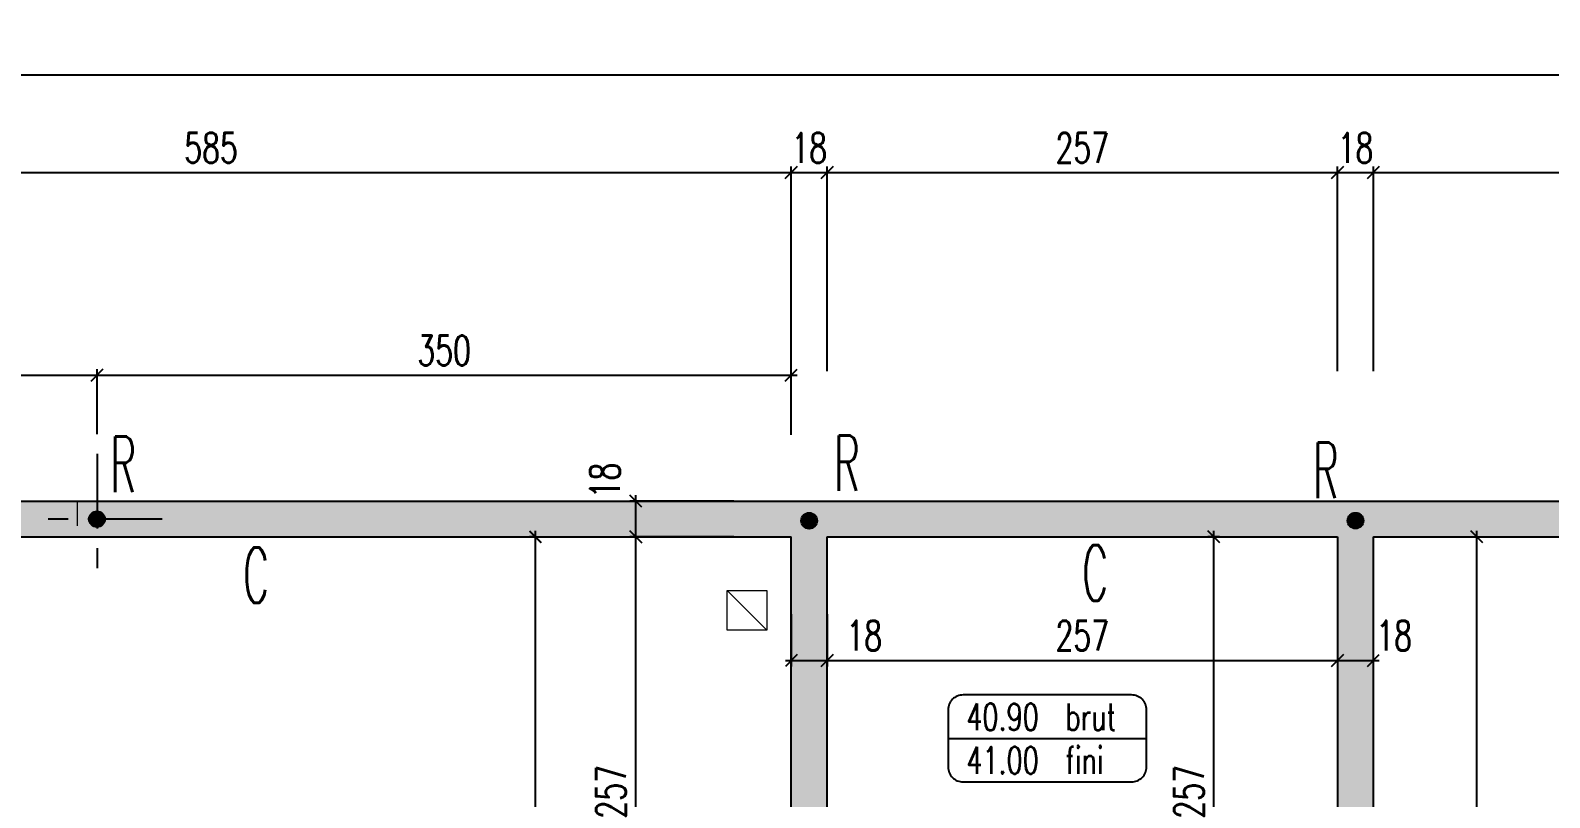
# Model space of a CAD drawing. Extents: x 308 to 787, y -199 to -146.
# Drawn here: x 413.15 to 420.81, y -168.57 to -164.7 of the extents above; entities that cross this region are included whole.
import ezdxf

# ---------------------------------------------------------------- set-up
doc = ezdxf.new("R2010")
doc.units = 0
doc.header["$LTSCALE"] = 0.5
doc.header["$MEASUREMENT"] = 0
for name, pattern in [('AXES2', [1.125, 0.75, -0.125, 0.125, -0.125]), ('CACHE', [0.375, 0.25, -0.125]), ('CONTINU', [0]), ('DISCONTINU2', [0.375, 0.25, -0.125])]:
    doc.linetypes.add(name, pattern=pattern)
doc.layers.get('0').update_dxf_attribs({"linetype": 'CONTINUOUS'})
doc.layers.get('DEFPOINTS').update_dxf_attribs({"linetype": 'CONTINUOUS'})
doc.layers.add('00 - RESERVATIONS SPEC Plombier', color=90, linetype='CONTINUOUS', lineweight=20)
for name, color, linetype in [('_ SERTI RESERVATION', 210, 'CACHE'), ('AXES', 6, 'AXES2'), ('COTATION', 7, 'CONTINUOUS'), ('HABILLAGE', 7, 'CONTINUOUS'), ('MURS', 3, 'CONTINUOUS'), ('POCHAGE', 254, 'CONTINUOUS'), ('RAID', 1, 'CONTINUOUS'), ('RDC', 7, 'DISCONTINU2'), ('REPERE-CHAI', 4, 'CONTINUOUS'), ('REPERE-RAID', 4, 'CONTINUOUS')]:
    doc.layers.add(name, color=color, linetype=linetype)
doc.styles.add('ROMANS8', font='romans.shx', dxfattribs={"width": 0.7})
doc.styles.get("Standard").update_dxf_attribs({"font": 'txt.shx'})
doc.dimstyles.new('COT50 cm', dxfattribs={"dimtxt": 0.15, "dimasz": 0.06, "dimexe": 0.03, "dimexo": 0.1, "dimgap": 0.05, "dimtad": 1, "dimdec": 0, "dimlfac": 100, "dimzin": 0, "dimdsep": 46, "dimtxsty": 'ROMANS8', "dimblk1": 'OBLIQUE', "dimblk2": 'OBLIQUE', "dimsah": 1, "dimcen": 0.03, "dimdle": 0.03, "dimclrt": 1, "dimadec": 0, "dimazin": 0, "dimtfac": 1, "dimtdec": 0, "dimtmove": 0, "dimatfit": 3, "dimfxl": 0, "dimtolj": 1, "dimtzin": 0, "dimlwd": -1, "dimlwe": -1, "dimarcsym": 0})

# ---------------------------------------------------------------- blocks, each defined once
blk = doc.blocks.new('139')
at = {"layer": 'HABILLAGE', "color": 7}
blk.add_line((-0.665, 0), (0.665, 0), dxfattribs=at)
at = {"layer": 'HABILLAGE'}
blk.add_lwpolyline([(-0.565, -0.291), (0.565, -0.291, 0.414214), (0.665, -0.191), (0.665, 0.191, 0.414214), (0.565, 0.291), (-0.565, 0.291, 0.414214), (-0.665, 0.191), (-0.665, -0.191, 0.414214)], format="xyb", close=True, dxfattribs=at)
at = {"layer": 'HABILLAGE', "color": 1, "width": 0.7}
for s, p in [('brut', (0.121, 0.054)), ('fini', (0.121, -0.237))]:
    blk.add_text(s, height=0.18, dxfattribs=at).set_placement(p)
for tag, p in [('NIVBRUT', (-0.543, 0.054)), ('NIVFINI', (-0.543, -0.237))]:
    blk.add_attdef(tag, p, '', height=0.18, dxfattribs=at)
blk = doc.blocks.new('_Oblique')
at = {"layer": 'COTATION', "color": 0, "lineweight": -2}
blk.add_line((-0.5, -0.5), (0.5, 0.5), dxfattribs=at)
blk = doc.blocks.new('*D69')
at = {"layer": 'COTATION', "color": 0, "transparency": 16777216}
for p, q in [((411.1097, -165.4155), (417.0192, -165.4155)), ((411.1397, -166.4155), (411.1397, -165.3855)), ((416.9892, -166.4155), (416.9892, -165.3855))]:
    blk.add_line(p, q, dxfattribs=at)
at = {"layer": 'DEFPOINTS', "color": 0, "transparency": 16777216}
for p in [(416.9892, -165.4155), (411.1397, -166.5596), (416.9892, -167.0713)]:
    blk.add_point(p, dxfattribs=at)
at = {"layer": 'COTATION', "color": 0, "transparency": 16777216, "xscale": 0.06, "yscale": 0.06, "zscale": 0.06, "rotation": 180}
blk.add_blockref('_Oblique', (411.1397, -165.4155), dxfattribs=at)
at = {"layer": 'COTATION', "color": 0, "transparency": 16777216, "xscale": 0.06, "yscale": 0.06, "zscale": 0.06}
blk.add_blockref('_Oblique', (416.9892, -165.4155), dxfattribs=at)
at = {"layer": 'COTATION', "color": 1, "transparency": 16777216, "insert": (414.0644, -165.2905), "char_height": 0.15, "attachment_point": 5, "style": 'ROMANS8'}
blk.add_mtext('\\A1;585', dxfattribs=at)
blk = doc.blocks.new('*D70')
at = {"layer": 'COTATION', "color": 0, "transparency": 16777216}
for p, q in [((416.9592, -165.4155), (417.1997, -165.4155)), ((416.9892, -166.4155), (416.9892, -165.3855)), ((417.1697, -166.4155), (417.1697, -165.3855))]:
    blk.add_line(p, q, dxfattribs=at)
at = {"layer": 'DEFPOINTS', "color": 0, "transparency": 16777216}
for p in [(417.1697, -165.4155), (416.9892, -167.0713), (417.1697, -167.0713)]:
    blk.add_point(p, dxfattribs=at)
at = {"layer": 'COTATION', "color": 0, "transparency": 16777216, "xscale": 0.06, "yscale": 0.06, "zscale": 0.06, "rotation": 180}
blk.add_blockref('_Oblique', (416.9892, -165.4155), dxfattribs=at)
at = {"layer": 'COTATION', "color": 0, "transparency": 16777216, "xscale": 0.06, "yscale": 0.06, "zscale": 0.06}
blk.add_blockref('_Oblique', (417.1697, -165.4155), dxfattribs=at)
at = {"layer": 'COTATION', "color": 1, "transparency": 16777216, "insert": (417.0795, -165.2905), "char_height": 0.15, "attachment_point": 5, "style": 'ROMANS8'}
blk.add_mtext('\\A1;18', dxfattribs=at)
blk = doc.blocks.new('*D71')
at = {"layer": 'COTATION', "color": 0, "transparency": 16777216}
for p, q in [((417.1397, -165.4155), (419.7731, -165.4155)), ((417.1697, -166.4155), (417.1697, -165.3855)), ((419.7431, -166.4155), (419.7431, -165.3855))]:
    blk.add_line(p, q, dxfattribs=at)
at = {"layer": 'DEFPOINTS', "color": 0, "transparency": 16777216}
for p in [(419.7431, -165.4155), (417.1697, -167.0713), (419.7431, -167.0713)]:
    blk.add_point(p, dxfattribs=at)
at = {"layer": 'COTATION', "color": 0, "transparency": 16777216, "xscale": 0.06, "yscale": 0.06, "zscale": 0.06, "rotation": 180}
blk.add_blockref('_Oblique', (417.1697, -165.4155), dxfattribs=at)
at = {"layer": 'COTATION', "color": 0, "transparency": 16777216, "xscale": 0.06, "yscale": 0.06, "zscale": 0.06}
blk.add_blockref('_Oblique', (419.7431, -165.4155), dxfattribs=at)
at = {"layer": 'COTATION', "color": 1, "transparency": 16777216, "insert": (418.4564, -165.2905), "char_height": 0.15, "attachment_point": 5, "style": 'ROMANS8'}
blk.add_mtext('\\A1;257', dxfattribs=at)
blk = doc.blocks.new('*D72')
at = {"layer": 'COTATION', "color": 0, "transparency": 16777216}
for p, q in [((419.7131, -165.4155), (419.9535, -165.4155)), ((419.7431, -166.4155), (419.7431, -165.3855)), ((419.9235, -166.4155), (419.9235, -165.3855))]:
    blk.add_line(p, q, dxfattribs=at)
at = {"layer": 'DEFPOINTS', "color": 0, "transparency": 16777216}
for p in [(419.9235, -165.4155), (419.7431, -167.0713), (419.9235, -167.0713)]:
    blk.add_point(p, dxfattribs=at)
at = {"layer": 'COTATION', "color": 0, "transparency": 16777216, "xscale": 0.06, "yscale": 0.06, "zscale": 0.06, "rotation": 180}
blk.add_blockref('_Oblique', (419.7431, -165.4155), dxfattribs=at)
at = {"layer": 'COTATION', "color": 0, "transparency": 16777216, "xscale": 0.06, "yscale": 0.06, "zscale": 0.06}
blk.add_blockref('_Oblique', (419.9235, -165.4155), dxfattribs=at)
at = {"layer": 'COTATION', "color": 1, "transparency": 16777216, "insert": (419.8333, -165.2905), "char_height": 0.15, "attachment_point": 5, "style": 'ROMANS8'}
blk.add_mtext('\\A1;18', dxfattribs=at)
blk = doc.blocks.new('*D73')
at = {"layer": 'COTATION', "color": 0, "transparency": 16777216}
for p, q in [((419.8935, -165.4155), (425.8571, -165.4155)), ((419.9235, -166.4155), (419.9235, -165.3855)), ((425.8271, -166.4155), (425.8271, -165.3855))]:
    blk.add_line(p, q, dxfattribs=at)
at = {"layer": 'DEFPOINTS', "color": 0, "transparency": 16777216}
for p in [(425.8271, -165.4155), (419.9235, -167.0713), (425.8271, -167.0713)]:
    blk.add_point(p, dxfattribs=at)
at = {"layer": 'COTATION', "color": 0, "transparency": 16777216, "xscale": 0.06, "yscale": 0.06, "zscale": 0.06, "rotation": 180}
blk.add_blockref('_Oblique', (419.9235, -165.4155), dxfattribs=at)
at = {"layer": 'COTATION', "color": 0, "transparency": 16777216, "xscale": 0.06, "yscale": 0.06, "zscale": 0.06}
blk.add_blockref('_Oblique', (425.8271, -165.4155), dxfattribs=at)
at = {"layer": 'COTATION', "color": 1, "transparency": 16777216, "insert": (422.8753, -165.2905), "char_height": 0.15, "attachment_point": 5, "style": 'ROMANS8'}
blk.add_mtext('\\A1;590', dxfattribs=at)
blk = doc.blocks.new('*D96')
at = {"layer": 'COTATION', "color": 0, "transparency": 16777216}
for p, q in [((410.6899, -164.9222), (432.9368, -164.9222)), ((410.7199, -164.9222), (410.7199, -164.9522)), ((432.9068, -165.9222), (432.9068, -164.8922))]:
    blk.add_line(p, q, dxfattribs=at)
at = {"layer": 'DEFPOINTS', "color": 0, "transparency": 16777216}
for p in [(410.7199, -164.8613), (432.9068, -164.9222), (432.9068, -167.0713)]:
    blk.add_point(p, dxfattribs=at)
at = {"layer": 'COTATION', "color": 0, "transparency": 16777216, "xscale": 0.06, "yscale": 0.06, "zscale": 0.06, "rotation": 180}
blk.add_blockref('_Oblique', (410.7199, -164.9222), dxfattribs=at)
at = {"layer": 'COTATION', "color": 0, "transparency": 16777216, "xscale": 0.06, "yscale": 0.06, "zscale": 0.06}
blk.add_blockref('_Oblique', (432.9068, -164.9222), dxfattribs=at)
at = {"layer": 'COTATION', "color": 1, "transparency": 16777216, "insert": (421.8134, -164.7972), "char_height": 0.15, "attachment_point": 5, "style": 'ROMANS8'}
blk.add_mtext('\\A1;2219', dxfattribs=at)
blk = doc.blocks.new('*D118')
at = {"layer": 'COTATION', "color": 0, "transparency": 16777216}
for p, q in [((412.2896, -166.7324), (412.2896, -166.4068)), ((413.4896, -166.7332), (413.4896, -166.4068)), ((412.2596, -166.4368), (413.5196, -166.4368))]:
    blk.add_line(p, q, dxfattribs=at)
at = {"layer": 'DEFPOINTS', "color": 0, "transparency": 16777216}
for p in [(413.4896, -166.4368), (412.2896, -166.8324), (413.4896, -166.8332)]:
    blk.add_point(p, dxfattribs=at)
at = {"layer": 'COTATION', "color": 0, "transparency": 16777216, "xscale": 0.06, "yscale": 0.06, "zscale": 0.06, "rotation": 180}
blk.add_blockref('_Oblique', (412.2896, -166.4368), dxfattribs=at)
at = {"layer": 'COTATION', "color": 0, "transparency": 16777216, "xscale": 0.06, "yscale": 0.06, "zscale": 0.06}
blk.add_blockref('_Oblique', (413.4896, -166.4368), dxfattribs=at)
at = {"layer": 'COTATION', "color": 1, "transparency": 16777216, "insert": (412.8896, -166.3118), "char_height": 0.15, "attachment_point": 5, "style": 'ROMANS8'}
blk.add_mtext('\\A1;120', dxfattribs=at)
blk = doc.blocks.new('*D119')
at = {"layer": 'COTATION', "color": 0, "transparency": 16777216}
for p, q in [((413.4896, -166.7332), (413.4896, -166.4068)), ((416.9892, -166.7361), (416.9892, -166.4068)), ((413.4596, -166.4368), (417.0192, -166.4368))]:
    blk.add_line(p, q, dxfattribs=at)
at = {"layer": 'DEFPOINTS', "color": 0, "transparency": 16777216}
for p in [(416.9892, -166.4368), (413.4896, -166.8332), (416.9892, -166.8361)]:
    blk.add_point(p, dxfattribs=at)
at = {"layer": 'COTATION', "color": 0, "transparency": 16777216, "xscale": 0.06, "yscale": 0.06, "zscale": 0.06, "rotation": 180}
blk.add_blockref('_Oblique', (413.4896, -166.4368), dxfattribs=at)
at = {"layer": 'COTATION', "color": 0, "transparency": 16777216, "xscale": 0.06, "yscale": 0.06, "zscale": 0.06}
blk.add_blockref('_Oblique', (416.9892, -166.4368), dxfattribs=at)
at = {"layer": 'COTATION', "color": 1, "transparency": 16777216, "insert": (415.2394, -166.3118), "char_height": 0.15, "attachment_point": 5, "style": 'ROMANS8'}
blk.add_mtext('\\A1;350', dxfattribs=at)
blk = doc.blocks.new('*D445')
at = {"layer": 'COTATION', "color": 0, "transparency": 16777216}
for p, q in [((416.7003, -167.2513), (416.1753, -167.2513)), ((416.2053, -169.8505), (416.2053, -167.2213)), ((417.0697, -169.8205), (416.1753, -169.8205))]:
    blk.add_line(p, q, dxfattribs=at)
at = {"layer": 'DEFPOINTS', "color": 0, "transparency": 16777216}
for p in [(416.2053, -167.2513), (416.8003, -167.2513), (417.1697, -169.8205)]:
    blk.add_point(p, dxfattribs=at)
at = {"layer": 'COTATION', "color": 0, "transparency": 16777216, "xscale": 0.06, "yscale": 0.06, "zscale": 0.06}
for p, rotation in [((416.2053, -167.2513), 90), ((416.2053, -169.8205), 270)]:
    blk.add_blockref('_Oblique', p, dxfattribs=dict(at, rotation=rotation))
at = {"layer": 'COTATION', "color": 1, "transparency": 16777216, "insert": (416.0803, -168.5359), "char_height": 0.15, "attachment_point": 5, "rotation": 90, "style": 'ROMANS8'}
blk.add_mtext('\\A1;257', dxfattribs=at)
blk = doc.blocks.new('*D446')
at = {"layer": 'COTATION', "color": 0, "transparency": 16777216}
for p, q in [((416.7003, -167.0713), (416.1753, -167.0713)), ((416.2053, -167.2813), (416.2053, -167.0413)), ((416.7003, -167.2513), (416.1753, -167.2513))]:
    blk.add_line(p, q, dxfattribs=at)
at = {"layer": 'DEFPOINTS', "color": 0, "transparency": 16777216}
for p in [(416.2053, -167.0713), (416.8003, -167.0713), (416.8003, -167.2513)]:
    blk.add_point(p, dxfattribs=at)
at = {"layer": 'COTATION', "color": 0, "transparency": 16777216, "xscale": 0.06, "yscale": 0.06, "zscale": 0.06}
for p, rotation in [((416.2053, -167.0713), 90), ((416.2053, -167.2513), 270)]:
    blk.add_blockref('_Oblique', p, dxfattribs=dict(at, rotation=rotation))
at = {"layer": 'COTATION', "color": 1, "transparency": 16777216, "insert": (416.0503, -166.9672), "char_height": 0.15, "attachment_point": 5, "rotation": 90, "style": 'ROMANS8'}
blk.add_mtext('\\A1;18', dxfattribs=at)
blk = doc.blocks.new('*D448')
at = {"layer": 'COTATION', "color": 0, "transparency": 16777216}
for p, q in [((419.1486, -167.2513), (419.0893, -167.2513)), ((419.1193, -169.8505), (419.1193, -167.2213)), ((418.6469, -169.8205), (419.1493, -169.8205))]:
    blk.add_line(p, q, dxfattribs=at)
at = {"layer": 'DEFPOINTS', "color": 0, "transparency": 16777216}
for p in [(419.1193, -167.2513), (419.2486, -167.2513), (418.5469, -169.8205)]:
    blk.add_point(p, dxfattribs=at)
at = {"layer": 'COTATION', "color": 0, "transparency": 16777216, "xscale": 0.06, "yscale": 0.06, "zscale": 0.06}
for p, rotation in [((419.1193, -167.2513), 90), ((419.1193, -169.8205), 270)]:
    blk.add_blockref('_Oblique', p, dxfattribs=dict(at, rotation=rotation))
at = {"layer": 'COTATION', "color": 1, "transparency": 16777216, "insert": (418.9943, -168.5359), "char_height": 0.15, "attachment_point": 5, "rotation": 90, "style": 'ROMANS8'}
blk.add_mtext('\\A1;257', dxfattribs=at)
blk = doc.blocks.new('*D612')
at = {"layer": 'COTATION', "color": 0, "transparency": 16777216}
for p, q in [((416.9895, -167.6408), (416.9895, -167.9037)), ((417.1697, -167.6408), (417.1697, -167.9037)), ((416.9595, -167.8737), (417.1697, -167.8737)), ((417.1697, -167.8737), (417.4847, -167.8737))]:
    blk.add_line(p, q, dxfattribs=at)
at = {"layer": 'DEFPOINTS', "color": 0, "transparency": 16777216}
for p in [(416.9895, -167.5408), (417.1697, -167.5408), (417.1697, -167.8737)]:
    blk.add_point(p, dxfattribs=at)
at = {"layer": 'COTATION', "color": 0, "transparency": 16777216, "xscale": 0.06, "yscale": 0.06, "zscale": 0.06, "rotation": 180}
blk.add_blockref('_Oblique', (416.9895, -167.8737), dxfattribs=at)
at = {"layer": 'COTATION', "color": 0, "transparency": 16777216, "xscale": 0.06, "yscale": 0.06, "zscale": 0.06}
blk.add_blockref('_Oblique', (417.1697, -167.8737), dxfattribs=at)
at = {"layer": 'COTATION', "color": 1, "transparency": 16777216, "insert": (417.3572, -167.7487), "char_height": 0.15, "attachment_point": 5, "style": 'ROMANS8'}
blk.add_mtext('\\A1;18', dxfattribs=at)
blk = doc.blocks.new('*D613')
at = {"layer": 'COTATION', "color": 0, "transparency": 16777216}
for p, q in [((417.1697, -167.6408), (417.1697, -167.9037)), ((419.7431, -167.754), (419.7431, -167.9037)), ((417.1397, -167.8737), (419.7731, -167.8737))]:
    blk.add_line(p, q, dxfattribs=at)
at = {"layer": 'DEFPOINTS', "color": 0, "transparency": 16777216}
for p in [(417.1697, -167.5408), (419.7431, -167.654), (419.7431, -167.8737)]:
    blk.add_point(p, dxfattribs=at)
at = {"layer": 'COTATION', "color": 0, "transparency": 16777216, "xscale": 0.06, "yscale": 0.06, "zscale": 0.06, "rotation": 180}
blk.add_blockref('_Oblique', (417.1697, -167.8737), dxfattribs=at)
at = {"layer": 'COTATION', "color": 0, "transparency": 16777216, "xscale": 0.06, "yscale": 0.06, "zscale": 0.06}
blk.add_blockref('_Oblique', (419.7431, -167.8737), dxfattribs=at)
at = {"layer": 'COTATION', "color": 1, "transparency": 16777216, "insert": (418.4564, -167.7487), "char_height": 0.15, "attachment_point": 5, "style": 'ROMANS8'}
blk.add_mtext('\\A1;257', dxfattribs=at)
blk = doc.blocks.new('*D614')
at = {"layer": 'COTATION', "color": 0, "transparency": 16777216}
for p, q in [((419.7431, -167.754), (419.7431, -167.9037)), ((419.9232, -167.7231), (419.9232, -167.9037)), ((419.7131, -167.8737), (419.9532, -167.8737))]:
    blk.add_line(p, q, dxfattribs=at)
at = {"layer": 'DEFPOINTS', "color": 0, "transparency": 16777216}
for p in [(419.9232, -167.6231), (419.7431, -167.654), (419.9232, -167.8737)]:
    blk.add_point(p, dxfattribs=at)
at = {"layer": 'COTATION', "color": 0, "transparency": 16777216, "xscale": 0.06, "yscale": 0.06, "zscale": 0.06, "rotation": 180}
blk.add_blockref('_Oblique', (419.7431, -167.8737), dxfattribs=at)
at = {"layer": 'COTATION', "color": 0, "transparency": 16777216, "xscale": 0.06, "yscale": 0.06, "zscale": 0.06}
blk.add_blockref('_Oblique', (419.9232, -167.8737), dxfattribs=at)
at = {"layer": 'COTATION', "color": 1, "transparency": 16777216, "insert": (420.0283, -167.7487), "char_height": 0.15, "attachment_point": 5, "style": 'ROMANS8'}
blk.add_mtext('\\A1;18', dxfattribs=at)
blk = doc.blocks.new('A$C6B096A38')
at = {"layer": 'POCHAGE'}
h = blk.add_hatch(dxfattribs=at)
h.set_pattern_fill('AR-SAND', color=0, scale=0.07)
h.set_pattern_definition([(37.5, (-513.79323, 160.44126), (-0.004409535, 0.134877664), [0, -0.1064, 0, -0.119, 0, -0.11375]), (7.5, (-513.79323, 160.44126), (0.12388437, 0.197550225), [0, -0.0574, 0, -0.0959, 0, -0.03675]), (327.5, (-513.87933, 160.44126), (0.21798993, 0.000396134), [0, -0.035, 0, -0.126, 0, -0.1645]), (317.5, (-513.87933, 160.44126), (0.21042886, 0.06143729), [0, -0.0175, 0, -0.0826, 0, -0.0945])])
h.paths.add_polyline_path([(79.9106, -6.81), (86.6305, -6.81), (86.6305, -13.395), (86.8107, -13.395), (86.8107, -6.63), (73.6376, -6.63), (67.2938, -6.63), (67.2938, -6.81), (70.8934, -6.81), (70.8934, -9.7193), (71.0736, -9.7193), (71.0736, -9.5593), (72.2707, -9.5593), (72.2707, -11.285), (72.4507, -11.285), (72.4507, -9.3793), (71.0737, -9.3793), (71.0734, -6.81), (73.6472, -6.81), (73.6475, -11.285), (73.8274, -11.285), (73.8274, -6.81), (79.7309, -6.81), (79.7309, -11.49), (79.9106, -11.49)])
at = {"layer": 'AXES', "color": 1}
for p, q in [((67.3937, -6.3919), (67.3937, -7.0497)), ((67.7226, -6.7208), (67.0648, -6.7208))]:
    blk.add_line(p, q, dxfattribs=at)
at = {"layer": 'RAID'}
blk.add_circle((67.3937, -6.7208), 0.04, dxfattribs=at)
at = {"layer": 'RDC', "linetype": 'CACHE', "lineweight": 15}
blk.add_lwpolyline([(86.8107, -6.63), (73.6376, -6.63), (67.2938, -6.63), (67.2938, -6.81), (70.8934, -6.81), (70.8934, -9.7193), (71.0736, -9.7193), (71.0736, -9.5593), (72.2707, -9.5593), (72.2707, -11.465), (72.4716, -11.465), (72.4716, -11.285), (72.4507, -11.285), (72.4507, -9.3793), (71.0737, -9.3793), (71.0734, -6.81), (73.6472, -6.81), (73.6475, -11.285), (73.6266, -11.285), (73.6266, -11.465), (73.8274, -11.465), (73.8274, -6.81), (79.7309, -6.81)], dxfattribs=at)
blk = doc.blocks.new('_ArchTick')
at = {"color": 0, "linetype": 'ByBlock', "const_width": 0.15}
blk.add_lwpolyline([(-0.5, -0.5), (0.5, 0.5)], dxfattribs=at)
blk = doc.blocks.new('*D1132')
at = {"layer": '_ SERTI RESERVATION', "color": 0, "linetype": 'CONTINU', "transparency": 16777216}
for p, q in [((415.6993, -167.2513), (415.6693, -167.2513)), ((415.6993, -174.0392), (415.6993, -167.2213)), ((417.1117, -174.0092), (415.6693, -174.0092))]:
    blk.add_line(p, q, dxfattribs=at)
at = {"layer": 'DEFPOINTS', "color": 0, "linetype": 'CONTINU', "transparency": 16777216}
for p in [(415.6993, -167.2513), (415.6993, -167.2513), (417.2117, -174.0092)]:
    blk.add_point(p, dxfattribs=at)
at = {"layer": '_ SERTI RESERVATION', "color": 0, "linetype": 'CONTINU', "transparency": 16777216, "xscale": 0.06, "yscale": 0.06, "zscale": 0.06}
for p, rotation in [((415.6993, -167.2513), 90), ((415.6993, -174.0092), 270)]:
    blk.add_blockref('_ArchTick', p, dxfattribs=dict(at, rotation=rotation))
at = {"layer": '_ SERTI RESERVATION', "linetype": 'CONTINU', "transparency": 16777216, "insert": (415.5743, -170.6302), "char_height": 0.15, "attachment_point": 5, "rotation": 90, "style": 'ROMANS8'}
blk.add_mtext('\\A1;676', dxfattribs=at)
blk = doc.blocks.new('*D1434')
at = {"layer": 'COTATION', "color": 0, "transparency": 16777216}
for p, q in [((420.1679, -167.2513), (420.4747, -167.2513)), ((420.4447, -170.6313), (420.4447, -167.2213)), ((419.7845, -170.6013), (420.4747, -170.6013))]:
    blk.add_line(p, q, dxfattribs=at)
at = {"layer": 'DEFPOINTS', "color": 0, "transparency": 16777216}
for p in [(420.0679, -167.2513), (420.4447, -167.2513), (419.6845, -170.6013)]:
    blk.add_point(p, dxfattribs=at)
at = {"layer": 'COTATION', "color": 0, "transparency": 16777216, "xscale": 0.06, "yscale": 0.06, "zscale": 0.06}
for p, rotation in [((420.4447, -167.2513), 90), ((420.4447, -170.6013), 270)]:
    blk.add_blockref('_Oblique', p, dxfattribs=dict(at, rotation=rotation))
at = {"layer": 'COTATION', "color": 1, "transparency": 16777216, "insert": (420.3197, -168.9263), "char_height": 0.15, "attachment_point": 5, "rotation": 90, "style": 'ROMANS8'}
blk.add_mtext('\\A1;335', dxfattribs=at)

msp = doc.modelspace()

# ---------------------------------------------------------------- hatches: boundary and pattern name
at = {"layer": 'POCHAGE'}
h = msp.add_hatch(color=256, dxfattribs=at)
h.dxf.hatch_style = 1
h.paths.add_polyline_path([(417.1697, -167.2513), (419.7435, -167.2513), (419.7435, -171.2063), (419.9235, -171.2063), (419.9235, -167.2513), (425.8271, -167.2513), (425.8269, -171.5463), (426.0066, -171.5463), (426.0068, -167.2513), (432.7268, -167.2513), (432.7265, -173.6563), (429.5974, -173.6563), (429.5974, -173.8363), (432.9065, -173.8363), (432.9068, -167.0713), (411.1397, -167.0713), (411.1397, -167.2513), (416.9894, -167.2513), (416.9897, -171.7127), (417.1697, -171.7126), (417.1697, -170.0005), (418.3669, -170.0005), (418.3669, -171.7263), (418.5469, -171.7263), (418.5469, -169.8205), (417.1697, -169.8205)])
edge = h.paths.add_edge_path(flags=16)
edge.add_arc((417.0797, -167.1698), 0.04, 0, 360)
edge = h.paths.add_edge_path(flags=16)
edge.add_arc((417.0797, -169.9105), 0.04, 0, 360)
edge = h.paths.add_edge_path(flags=16)
edge.add_arc((417.0797, -170.0605), 0.04, 0, 360)
edge = h.paths.add_edge_path(flags=16)
edge.add_arc((418.4565, -169.9105), 0.04, 0, 360)
edge = h.paths.add_edge_path(flags=16)
edge.add_arc((417.0797, -171.2605), 0.04, 0, 360)
edge = h.paths.add_edge_path(flags=16)
edge.add_arc((419.8334, -167.1693), 0.04, 0, 360)
edge = h.paths.add_edge_path(flags=16)
edge.add_arc((413.4896, -167.1621), 0.04, 0, 360)
edge = h.paths.add_edge_path(flags=16)
edge.add_arc((412.2896, -167.1613), 0.04, 0, 360)
edge = h.paths.add_edge_path(flags=16)
edge.add_arc((425.9068, -167.1706), 0.04, 0, 360)
edge = h.paths.add_edge_path(flags=16)
edge.add_arc((432.8115, -167.1712), 0.04, 0, 360)
edge = h.paths.add_edge_path(flags=16)
edge.add_arc((432.8069, -173.7363), 0.04, 0, 360)
at = {"layer": 'RAID'}
for points in [[(413.5296, -167.1621, 1), (413.4496, -167.1621, 1)], [(417.0797, -167.1298, 1), (417.0797, -167.2098, 1)], [(419.8334, -167.1293, 1), (419.8334, -167.2093, 1)]]:
    msp.add_hatch(color=256, dxfattribs=at).paths.add_polyline_path(points)

# ---------------------------------------------------------------- linework, layer by layer
at = {"layer": '00 - RESERVATIONS SPEC Plombier', "color": 100}
msp.add_line((416.6653, -167.5213), (416.8653, -167.7213), dxfattribs=at)
msp.add_lwpolyline([(416.6653, -167.5213), (416.8653, -167.5213), (416.8653, -167.7213), (416.6653, -167.7213)], close=True, dxfattribs=at)
at = {"layer": 'MURS'}
for p, q in [((410.7199, -167.0713), (432.9068, -167.0713)), ((410.5399, -167.2513), (416.9894, -167.2513)), ((416.9897, -172.3126), (416.9894, -167.2513)), ((417.1697, -169.8205), (417.1697, -167.2513)), ((417.1697, -167.2513), (419.7435, -167.2513)), ((419.7435, -167.2513), (419.7435, -171.7263)), ((419.9235, -171.9063), (419.9235, -167.2513)), ((419.9235, -167.2513), (425.8271, -167.2513))]:
    msp.add_line(p, q, dxfattribs=at)
at = {"layer": 'RAID'}
for centre in [(413.4896, -167.1621), (417.0797, -167.1698), (419.8334, -167.1693)]:
    msp.add_circle(centre, 0.04, dxfattribs=at)

# ---------------------------------------------------------------- block references
at = {"layer": 'HABILLAGE', "color": 1, "xscale": 0.7521624, "yscale": 0.7521624, "zscale": 0.7521624}
msp.add_blockref('139', (418.28, -168.2665), dxfattribs=at).add_auto_attribs({'NIVBRUT': '40.90', 'NIVFINI': '41.00'})
at = {"layer": 'RDC'}
msp.add_blockref('A$C6B096A38', (346.0959, -160.4413), dxfattribs=at)

# ---------------------------------------------------------------- texts
at = {"layer": 'REPERE-CHAI', "color": 4, "width": 0.519}
for p in [(414.2256, -167.5841), (418.4554, -167.5727)]:
    msp.add_text('C', height=0.28, dxfattribs=at).set_placement(p)
at = {"layer": 'REPERE-RAID', "color": 4, "width": 0.519}
for p in [(413.5556, -167.0252), (417.2037, -167.0195), (419.618, -167.0554)]:
    msp.add_text('R', height=0.28, dxfattribs=at).set_placement(p)

# ---------------------------------------------------------------- dimensions: what is measured, and where the dimension line sits
at = {"layer": '_ SERTI RESERVATION', "linetype": 'CONTINU'}
dim = msp.add_linear_dim(base=(415.6993, -167.2513), p1=(417.2117, -174.0092), p2=(415.6993, -167.2513), angle=90, dimstyle='COT50 cm', override={"dimblk": 'ArchTick', "dimsah": 0, "dimclrt": 256, "dimfxl": 3}, dxfattribs=at)
dim.commit()
dim.dimension.update_dxf_attribs({"geometry": '*D1132', "text_midpoint": (415.5743, -170.6302)})
at = {"layer": 'COTATION'}
for base, p1, p2, picture, middle in [((432.9068, -164.9222), (410.7199, -164.8613), (432.9068, -167.0713), '*D96', (421.8134, -164.7972)), ((417.1697, -167.8737), (416.9895, -167.5408), (417.1697, -167.5408), '*D612', (417.3572, -167.7487))]:
    dim = msp.add_linear_dim(base=base, p1=p1, p2=p2, dimstyle='COT50 cm', dxfattribs=at)
    dim.commit()
    dim.dimension.update_dxf_attribs({"geometry": picture, "text_midpoint": middle})
for base, p1, p2, picture, middle in [((416.9892, -165.4155), (411.1397, -166.5596), (416.9892, -167.0713), '*D69', (414.0644, -165.2905)), ((419.7431, -165.4155), (417.1697, -167.0713), (419.7431, -167.0713), '*D71', (418.4564, -165.2905)), ((425.8271, -165.4155), (419.9235, -167.0713), (425.8271, -167.0713), '*D73', (422.8753, -165.2905)), ((413.4896, -166.4368), (412.2896, -166.8324), (413.4896, -166.8332), '*D118', (412.8896, -166.3118)), ((416.9892, -166.4368), (413.4896, -166.8332), (416.9892, -166.8361), '*D119', (415.2394, -166.3118)), ((419.7431, -167.8737), (417.1697, -167.5408), (419.7431, -167.654), '*D613', (418.4564, -167.7487))]:
    dim = msp.add_linear_dim(base=base, p1=p1, p2=p2, dimstyle='COT50 cm', override={"dimtmove": 1}, dxfattribs=at)
    dim.commit()
    dim.dimension.update_dxf_attribs({"geometry": picture, "text_midpoint": middle})
for base, p1, p2, picture, middle in [((417.1697, -165.4155), (416.9892, -167.0713), (417.1697, -167.0713), '*D70', (417.0795, -165.4155)), ((419.9235, -165.4155), (419.7431, -167.0713), (419.9235, -167.0713), '*D72', (419.8333, -165.4155)), ((419.9232, -167.8737), (419.7431, -167.654), (419.9232, -167.6231), '*D614', (420.0283, -167.8737))]:
    dim = msp.add_linear_dim(base=base, p1=p1, p2=p2, dimstyle='COT50 cm', override={"dimtmove": 1}, dxfattribs=at)
    dim.commit()
    dim.dimension.update_dxf_attribs({"geometry": picture, "text_midpoint": middle, "dimtype": 160})
dim = msp.add_linear_dim(base=(416.2053, -167.0713), p1=(416.8003, -167.2513), p2=(416.8003, -167.0713), angle=90, dimstyle='COT50 cm', override={"dimtmove": 1}, dxfattribs=at)
dim.commit()
dim.dimension.update_dxf_attribs({"geometry": '*D446', "text_midpoint": (416.1753, -166.9672), "dimtype": 160})
for base, p1, p2, picture, middle in [((416.2053, -167.2513), (417.1697, -169.8205), (416.8003, -167.2513), '*D445', (416.0803, -168.5359)), ((419.1193, -167.2513), (418.5469, -169.8205), (419.2486, -167.2513), '*D448', (418.9943, -168.5359)), ((420.4447, -167.2513), (419.6845, -170.6013), (420.0679, -167.2513), '*D1434', (420.3197, -168.9263))]:
    dim = msp.add_linear_dim(base=base, p1=p1, p2=p2, angle=90, dimstyle='COT50 cm', override={"dimtmove": 1}, dxfattribs=at)
    dim.commit()
    dim.dimension.update_dxf_attribs({"geometry": picture, "text_midpoint": middle})

doc.saveas('drawing.dxf')
